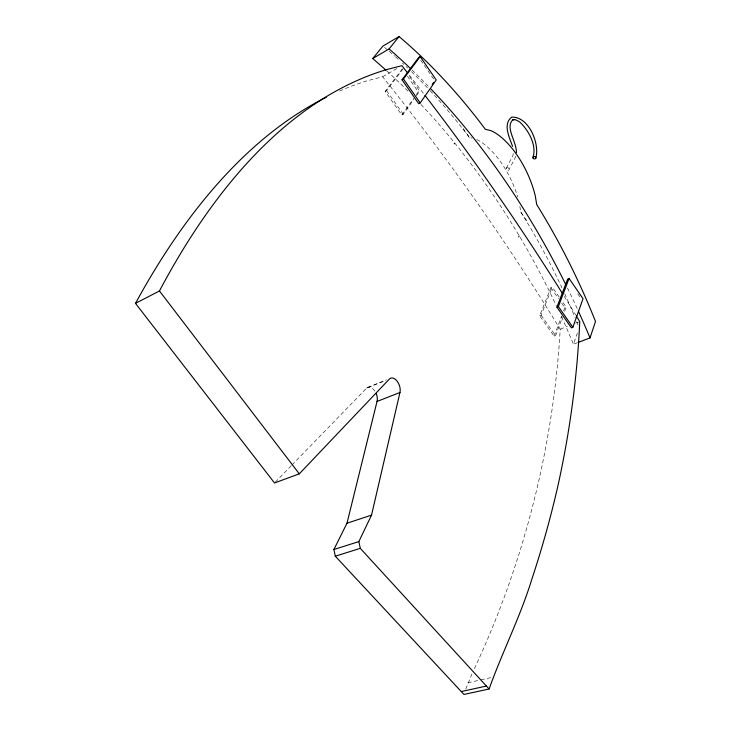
<?xml version="1.0" encoding="UTF-8"?>
<svg xmlns="http://www.w3.org/2000/svg" width="731" height="731" viewBox="0 0 731 731"><rect width="100%" height="100%" fill="white"/><g stroke="black" fill="none" stroke-linecap="round" stroke-linejoin="round"><path stroke-width="0.55" stroke-dasharray="3.65 2.74" d="M339.54 91.064A1351.957 568.727 84.5 0 1 366.788 80.931L382.578 76.764C446.988 157.101 506.464 241.394 560.211 329.215C553.477 446.687 524.008 562.76 474.099 669.294M519.101 235.647L518.699 237.146L519.266 235.912M465.748 689.132L472.199 673.434M577.609 342.656L573.47 344.237L577.417 332.943M559.233 297.106L552.261 287.091L550.863 287.676L539.679 315.783L554.144 336.233L555.578 335.675L562.267 317.693M564.634 311.342L566.205 307.111L561.764 300.743M554.144 336.233L561.646 316.139M563.619 310.849L564.807 307.678L566.205 307.111M515.867 156.26L509.004 169.802A1.535 1.307 27.3 0 1 506.428 169.665A1.535 1.307 27.3 0 1 507.542 167.691A1.535 1.307 27.3 0 1 509.004 169.802M539.679 315.783L541.114 315.207L552.261 287.091M526.219 220.853L526.484 220.287L520.746 211.963L519.714 205.448M506.309 168.313L512.943 155.529L513.418 151.673M454.627 142.956L453.942 144.08L454.819 143.203M463.034 129.195L463.344 128.683L469.403 137.474L472.199 138.113M402.315 68.869L385.164 91.412L401.84 115.032L413.7 98.356M416.332 94.646L418.306 91.868L419.695 91.101L408.172 74.525M401.84 115.032L403.256 114.264L413.773 99.434M416.405 95.734L419.695 91.101M385.164 91.412L386.58 90.617L403.695 68.074M275.313 482.149L291.185 465.802M291.98 464.989L366.569 388.17L385.301 380.632M382.578 76.764L399.025 67.343M367.62 387.412L386.334 379.882M560.211 329.215L567.411 326.391M575.635 323.166L578.714 321.96M467.913 682.754L479.856 680.095M480.943 679.848L490.711 677.674M409.36 75.211L424.309 94.5M469.403 137.474L462.878 128.994A453.96 280.859 68.1 0 0 429.051 89.529M541.114 315.207L555.578 335.675M386.58 90.617L403.256 114.264M550.863 287.676L558.466 298.586M561.636 303.127L564.807 307.678M407.432 76.225L418.306 91.868M420.7 60.207L434.168 79.789M577.801 293.771L580.971 298.376M564.277 296.43L575.599 314.787M520.746 211.963L526.357 221.064A449.19 273.056 69.6 0 1 561.92 287.74M564.661 293.661A449.19 273.056 69.6 0 1 575.105 317.674M576.759 321.722A449.19 273.056 69.6 0 1 578.395 325.779M386.845 70.989A610.029 414.038 72.9 0 1 408.538 91.686M420.937 104.46A610.029 414.038 72.9 0 1 453.394 141.375C478.056 171.739 500.342 203.986 520.317 237.621A610.029 414.038 72.9 0 1 556.355 305.677M561.49 316.724A610.029 414.038 72.9 0 1 573.47 344.237M412.092 70.039A618.316 410.813 72.6 0 1 429.472 87.455M567.448 287.968A618.316 410.813 72.6 0 1 577.472 309.158M476.767 139.548A59.293 27.979 64.5 0 1 517.694 196.977M384.506 47.378A453.96 280.859 68.1 0 1 388.435 50.695M389.221 51.362A453.96 280.859 68.1 0 1 394.658 56.104M395.434 56.79A453.96 280.859 68.1 0 1 398.514 59.549M402.342 63.04A453.96 280.859 68.1 0 1 403.868 64.447M406.144 66.576A453.96 280.859 68.1 0 1 407.66 68.001M411.416 71.611A453.96 280.859 68.1 0 1 428.329 88.762M366.569 388.17A9.284 5.565 68.9 0 1 375.396 391.935"/><path stroke-width="1.1" d="M376.301 393.817A9.284 5.565 68.9 0 1 377.032 401.465L346.987 523.222L333.912 549.493L335.291 556.181L463.947 694.45L489.094 688.995L360.301 548.36L358.857 541.589L371.531 515.136L399.958 392.474A9.402 5.482 68.8 0 0 397.088 381.125A9.402 5.482 68.8 0 0 389.459 378.96L299.299 473.852L274.518 482.963L135.491 303.365A1351.957 568.727 84.5 0 1 326.218 97.296M535.832 158.088C539.944 143.651 528.805 116.348 511.7 117.143C502.508 124.224 509.58 137.556 512.513 146.355M532.981 157.348C536.865 145.825 529.107 131.05 520.253 122.479C519.869 121.785 515.063 119.372 514.533 119.61C515.766 119.354 510.969 120.606 513.016 119.72C504.692 127.057 516.662 141.448 516.433 152.651M489.094 688.995C502.325 652.07 520.253 616.845 531.839 579.226C541.872 548.917 550.516 518.169 557.643 487.056C569.76 432.661 577.262 377.233 579.747 321.549L576.183 315.755M578.641 342.263L590.027 337.914L595.509 321.466A454.435 269.849 69.5 0 0 536.718 204.589L535.275 195.853A59.805 27.476 64.6 0 0 490.876 130.63L485.338 129.286A459.342 277.652 68 0 0 399.071 36.55L382.925 46.071L372.719 58.535A610.029 414.038 72.9 0 1 386.023 70.24M572.857 327.287L583.036 298.723L569.074 278.447L567.658 279.041L556.912 307.148L571.395 327.853L572.857 327.287L558.374 306.554L569.074 278.447M432.24 84.403L433.529 82.566M420.197 102.952L436.224 79.944L420.188 56.598L418.772 57.402L402.023 79.789L418.744 103.747L420.197 102.952L403.466 78.975L420.188 56.598M372.719 58.535L389.084 48.94L399.071 36.55M402.023 79.789L403.466 78.975M135.491 303.365L159.459 290.956A1378.026 562.861 84 0 1 386.388 69.655L401.922 65.68L407.331 72.607M556.912 307.148L558.374 306.554M377.032 401.465L399.958 392.474M346.987 523.222L371.531 515.136M333.912 549.493L358.857 541.589M335.291 556.181L360.301 548.36M461.462 691.517L486.608 686.007M424.994 95.395C473.944 159.203 519.878 225.322 562.468 293.533M159.459 290.956L299.299 473.852M389.084 48.94A618.316 410.813 72.6 0 1 410.475 68.495M431.025 89.072A618.316 410.813 72.6 0 1 565.968 284.971M578.395 311.187A618.316 410.813 72.6 0 1 590.027 337.914M533.201 158.289A1.471 1.215 16.5 0 0 535.704 158.38A1.471 1.215 16.5 0 0 534.315 156.48A1.471 1.215 16.5 0 0 533.201 158.289"/></g></svg>
